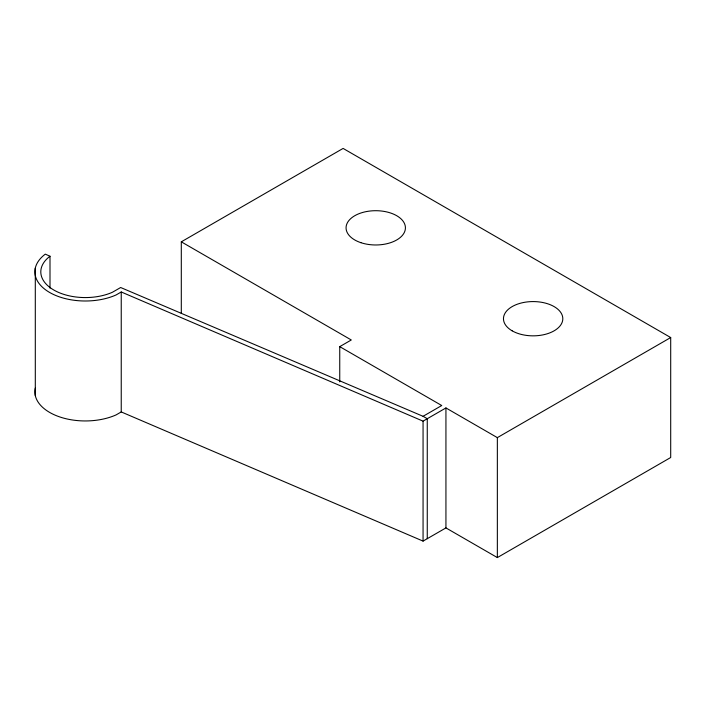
<?xml version="1.0" encoding="UTF-8"?>
<svg xmlns="http://www.w3.org/2000/svg" width="706" height="706" viewBox="0 0 706 706"><rect width="100%" height="100%" fill="white"/><g stroke="black" fill="none" stroke-linecap="round" stroke-linejoin="round"><path stroke-width="1.06" d="M35.3 388.035A50.453 29.131 0 0 0 60.16 417.07A50.453 29.131 0 0 0 116.128 414.89L121.238 411.933L423.062 541.105L445.936 527.903L497.351 557.581L670.7 457.506L670.7 337.547L497.351 437.632L445.936 407.944L423.062 421.155L121.238 291.975L116.128 294.94A50.453 29.131 0 0 1 49.694 292.496A50.453 29.131 0 0 1 45.29 254.142L50.002 256.225A44.522 25.698 0 0 0 53.859 290.051A44.522 25.698 0 0 0 112.439 292.258L120.655 287.51L423.062 416.311L427.262 418.729L427.262 538.678M181.301 313.367L181.301 241.831L343.107 148.419L670.7 337.547M339.745 381.858L339.745 346.637L351.288 339.974L181.301 241.831M423.062 416.311L441.744 405.526L339.745 346.637M497.351 437.632L497.351 557.581M445.936 407.944L445.936 527.903M423.062 421.155L423.062 541.105M121.238 291.975L121.238 411.933M50.002 256.225L50.002 288.145M35.3 268.086L35.309 395.651M512.15 330.823A29.678 17.138 0 0 0 561.799 323.145A29.678 17.138 0 0 0 525.458 302.159A29.678 17.138 0 0 0 512.15 330.823M360.898 242.679A29.678 17.138 0 0 0 405.42 227.835A29.678 17.138 0 0 0 360.898 213A29.678 17.138 0 0 0 360.898 242.679"/></g></svg>
